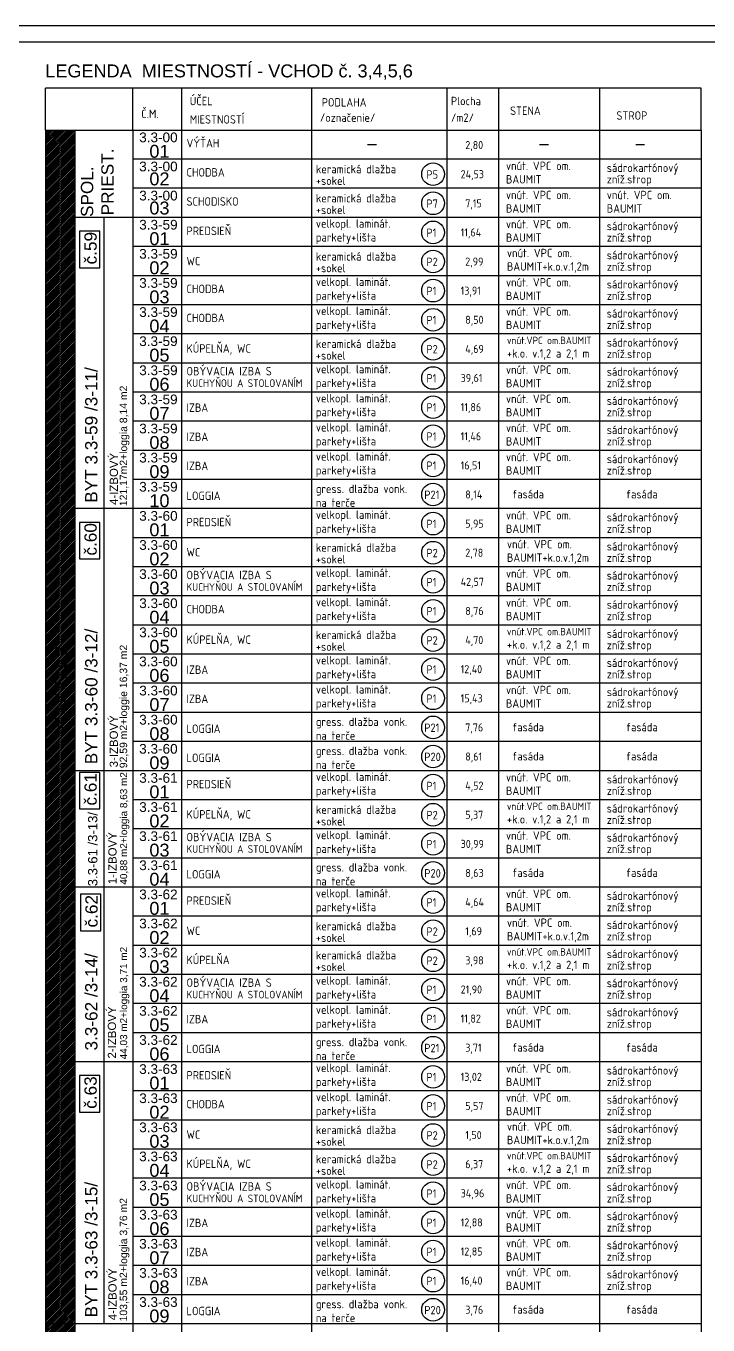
# Model space of a CAD drawing. Extents: x 4511820 to 5180432, y -1526536 to -944957.
# Drawn here: x 5159278 to 5169823, y -1126341 to -1106265 of the extents above; entities that cross this region are included whole.
import ezdxf

# ---------------------------------------------------------------- set-up
doc = ezdxf.new("R2010")
doc.units = 0
doc.header["$MEASUREMENT"] = 0
for name, color, linetype in [('MÚRY', 1, 'CONTINUOUS'), ('TENKÁ', 7, 'CONTINUOUS'), ('ŠRAFY', 82, 'CONTINUOUS')]:
    doc.layers.add(name, color=color, linetype=linetype)
doc.styles.add('ARIAL', font='arial.ttf')
doc.styles.add('Style-Arial', font='arial.ttf')
doc.styles.add('STYLE1', font='isocp.shx')
pattern_1 = [(45, (0, -3076.943), (-13.25825215, 13.25825215), [])]

msp = doc.modelspace()

# ---------------------------------------------------------------- hatches: boundary and pattern name
at = {"layer": 'ŠRAFY'}
h = msp.add_hatch(dxfattribs=at)
h.set_pattern_fill('ANSI31', color=41, scale=150)
h.set_pattern_definition(pattern_1)
h.paths.add_polyline_path([(5160032, -1126323.668), (5160032, -1107873.668), (5159582, -1107873.668), (5159582, -1126323.668)])
h.paths.add_polyline_path([(5159676.769, -1117274.223), (5159676.769, -1115806.064), (5159968.509, -1115806.064), (5159968.509, -1117274.223)], flags=24)
h = msp.add_hatch(dxfattribs=at)
h.set_pattern_fill('ANSI31', color=11, scale=150)
h.set_pattern_definition(pattern_1)
h.paths.add_polyline_path([(5160032, -1130373.668), (5160032, -1126323.668), (5159582, -1126323.668), (5159582, -1130373.668)])
h.paths.add_polyline_path([(5159676.769, -1129265.723), (5159676.769, -1127798.342), (5159968.379, -1127798.342), (5159968.379, -1129265.723)], flags=24)

# ---------------------------------------------------------------- linework, layer by layer
at = {"layer": 'MÚRY', "ltscale": 0.25}
for p, q in [((5169714.714, -1107223.668), (5159582, -1107223.668)), ((5159582, -1107873.668), (5159582, -1107223.668)), ((5160932, -1107873.668), (5160932, -1107223.668)), ((5169714.714, -1107873.668), (5169714.714, -1107223.668)), ((5159582, -1107873.668), (5169714.714, -1107873.668)), ((5169714.714, -1109223.668), (5160032, -1109223.668)), ((5169714.714, -1113723.668), (5160032, -1113723.668)), ((5169714.714, -1117773.668), (5160032, -1117773.668)), ((5169714.714, -1119573.668), (5160032, -1119573.668)), ((5169714.714, -1122273.668), (5160032, -1122273.668)), ((5169714.714, -1126323.668), (5159582, -1126323.668))]:
    msp.add_line(p, q, dxfattribs=at)
at = {"layer": 'TENKÁ', "color": 7}
for p, q in [((5180432, -1106264.537), (5091141, -1106264.537)), ((5180182, -1106514.537), (5091391, -1106514.537))]:
    msp.add_line(p, q, dxfattribs=at)
at = {"layer": 'TENKÁ', "linetype": 'Continuous'}
for p, q in [((5161682, -1107223.668), (5161682, -1130373.668)), ((5169714.714, -1108323.668), (5160932, -1108323.668)), ((5169714.714, -1108773.668), (5160932, -1108773.668))]:
    msp.add_line(p, q, dxfattribs=at)
at = {"layer": 'TENKÁ', "ltscale": 0.25}
for p, q in [((5163691.88, -1107223.668), (5163691.88, -1130373.668)), ((5165785.188, -1107223.668), (5165785.188, -1130373.668)), ((5166590.393, -1130373.668), (5166590.393, -1107223.668)), ((5168149.225, -1130373.668), (5168149.225, -1107223.668)), ((5159582, -1107873.668), (5159582, -1130373.668)), ((5160032, -1107873.668), (5160032, -1130373.668)), ((5160932, -1107873.668), (5160932, -1130373.668)), ((5169714.714, -1107873.668), (5169714.714, -1130373.668)), ((5160482, -1109223.668), (5160482, -1126323.668)), ((5169079.174, -1109673.668), (5160932, -1109673.668)), ((5169714.714, -1109673.668), (5160932, -1109673.668)), ((5169079.174, -1110123.668), (5160932, -1110123.668)), ((5169714.714, -1110123.668), (5160932, -1110123.668)), ((5169079.174, -1110573.668), (5160932, -1110573.668)), ((5169714.714, -1110573.668), (5160932, -1110573.668)), ((5169079.174, -1111023.668), (5160932, -1111023.668)), ((5169714.714, -1111023.668), (5160932, -1111023.668)), ((5169079.174, -1111473.668), (5160932, -1111473.668)), ((5169714.714, -1111473.668), (5160932, -1111473.668)), ((5169714.714, -1111923.668), (5160932, -1111923.668)), ((5169714.714, -1112373.668), (5160932, -1112373.668)), ((5169714.714, -1112823.668), (5160932, -1112823.668)), ((5169079.174, -1113273.668), (5160932, -1113273.668)), ((5169714.714, -1113273.668), (5160932, -1113273.668)), ((5169079.174, -1114173.668), (5160932, -1114173.668)), ((5169714.714, -1114173.668), (5160932, -1114173.668)), ((5169079.174, -1114623.668), (5160932, -1114623.668)), ((5169714.714, -1114623.668), (5160932, -1114623.668)), ((5169079.174, -1115073.668), (5160932, -1115073.668)), ((5169714.714, -1115073.668), (5160932, -1115073.668)), ((5169079.174, -1115523.668), (5160932, -1115523.668)), ((5169714.714, -1115523.668), (5160932, -1115523.668)), ((5169714.714, -1115973.668), (5160932, -1115973.668)), ((5169714.714, -1116423.668), (5160932, -1116423.668)), ((5169714.714, -1116873.668), (5160932, -1116873.668)), ((5169079.174, -1117323.668), (5160932, -1117323.668)), ((5169714.714, -1117323.668), (5160932, -1117323.668)), ((5169079.174, -1118223.668), (5160932, -1118223.668)), ((5169714.714, -1118223.668), (5160932, -1118223.668)), ((5169714.714, -1118673.668), (5160932, -1118673.668)), ((5169714.714, -1119123.668), (5160932, -1119123.668)), ((5169079.174, -1120023.668), (5160932, -1120023.668)), ((5169714.714, -1120023.668), (5160932, -1120023.668)), ((5169714.714, -1120473.668), (5160932, -1120473.668)), ((5169714.714, -1120923.668), (5160932, -1120923.668)), ((5169714.714, -1121373.668), (5160932, -1121373.668)), ((5169714.714, -1121823.668), (5160932, -1121823.668)), ((5169079.174, -1122723.668), (5160932, -1122723.668)), ((5169714.714, -1122723.668), (5160932, -1122723.668)), ((5169079.174, -1123173.668), (5160932, -1123173.668)), ((5169714.714, -1123173.668), (5160932, -1123173.668)), ((5169079.174, -1123623.668), (5160932, -1123623.668)), ((5169714.714, -1123623.668), (5160932, -1123623.668)), ((5169079.174, -1124073.668), (5160932, -1124073.668)), ((5169714.714, -1124073.668), (5160932, -1124073.668)), ((5169714.714, -1124523.668), (5160932, -1124523.668)), ((5169714.714, -1124973.668), (5160932, -1124973.668)), ((5169714.714, -1125423.668), (5160932, -1125423.668)), ((5169079.174, -1125873.668), (5160932, -1125873.668)), ((5169714.714, -1125873.668), (5160932, -1125873.668))]:
    msp.add_line(p, q, dxfattribs=at)
at = {"layer": 'TENKÁ'}
for p, q in [((5164559.714, -1108098.751), (5164697.214, -1108098.751)), ((5167218.714, -1108098.751), (5167356.214, -1108098.751)), ((5168705.714, -1108098.751), (5168843.214, -1108098.751))]:
    msp.add_line(p, q, dxfattribs=at)
for points in [[(5160421.214, -1109436.251), (5160105.214, -1109436.251), (5160105.214, -1110000.751), (5160421.214, -1110000.751)], [(5160421.214, -1113936.251), (5160105.214, -1113936.251), (5160105.214, -1114500.751), (5160421.214, -1114500.751)], [(5160421.214, -1117799.751), (5160105.214, -1117799.751), (5160105.214, -1118364.251), (5160421.214, -1118364.251)], [(5160435.714, -1119683.751), (5160119.714, -1119683.751), (5160119.714, -1120248.251), (5160435.714, -1120248.251)], [(5160421.214, -1122486.251), (5160105.214, -1122486.251), (5160105.214, -1123050.751), (5160421.214, -1123050.751)]]:
    msp.add_lwpolyline(points, close=True, dxfattribs=at)
at = {"layer": 'TENKÁ', "ltscale": 0.25}
for centre in [(5165571.714, -1108554.943), (5165571.714, -1109004.943), (5165571.714, -1109454.943), (5165571.714, -1109904.943), (5165571.714, -1110354.943), (5165571.714, -1110804.943), (5165571.714, -1111254.943), (5165571.714, -1111704.943), (5165571.714, -1112154.943), (5165571.714, -1112604.943), (5165571.714, -1113054.943), (5165571.714, -1113504.943), (5165571.714, -1113954.943), (5165571.714, -1114404.943), (5165571.714, -1114854.943), (5165571.714, -1115304.943), (5165571.714, -1115754.943), (5165571.714, -1116204.943), (5165571.714, -1116654.943), (5165571.714, -1117104.943), (5165571.714, -1117554.943), (5165571.714, -1118004.943), (5165571.714, -1118454.943), (5165571.714, -1118904.943), (5165571.714, -1119354.943), (5165571.714, -1119804.943), (5165571.714, -1120254.943), (5165571.714, -1120704.943), (5165571.714, -1121154.943), (5165571.714, -1121604.943), (5165571.714, -1122054.943), (5165571.714, -1122504.943), (5165571.714, -1122954.943), (5165571.714, -1123404.943), (5165571.714, -1123854.943), (5165571.714, -1124304.943), (5165571.714, -1124754.943), (5165571.714, -1125204.943), (5165571.714, -1125654.943), (5165571.714, -1126104.943)]:
    msp.add_circle(centre, 175, dxfattribs=at)

# ---------------------------------------------------------------- texts
at = {"layer": 'MÚRY', "color": 0, "ltscale": 0.25, "style": 'Style-Arial'}
msp.add_text('LEGENDA  MIESTNOSTÍ - VCHOD č. 3,4,5,6', height=200, dxfattribs=at).set_placement((5159577.203, -1107058.946))
at = {"layer": 'TENKÁ', "linetype": 'Continuous', "style": 'STYLE1'}
for s, height, p in [('ÚČEL ', 130, (5161811.135, -1107489.888)), ('PODLAHA', 130, (5163850.452, -1107509.906)), ('Plocha', 130, (5165848.09, -1107489.054)), ('Č.M.', 130, (5161061.135, -1107687.45)), ('MIESTNOSTÍ', 130, (5161811.135, -1107773.347)), ('/označenie/', 130, (5163820.958, -1107746.268)), ('/m2/', 130, (5165848.09, -1107746.268)), ('STENA', 130, (5166763.395, -1107639.199)), ('STROP', 130, (5168407.338, -1107713.313)), ('VÝŤAH', 130, (5161760.377, -1108141.865)), ('keramická dlažba', 130, (5163760.45, -1108541.075)), ('CHODBA', 130, (5161760.377, -1108591.865)), ('+sokel', 130, (5163760.45, -1108721.557)), ('SCHODISKO', 130, (5161760.377, -1109041.865)), ('keramická dlažba', 130, (5163760.45, -1108991.075)), ('+sokel', 130, (5163760.45, -1109171.557)), ('PREDSIEŇ', 130, (5161760.377, -1109496.542)), ('WC', 130, (5161760.377, -1109962.822)), ('CHODBA', 130, (5161760.377, -1110391.865)), ('CHODBA', 130, (5161760.377, -1110841.865)), ('KÚPELŇA, WC', 130, (5161760.377, -1111313.892)), ('OBÝVACIA IZBA S ', 130, (5161760.377, -1111664.62)), ('KUCHYŇOU A STOLOVANÍM', 118, (5161760.377, -1111843.62)), ('IZBA', 130, (5161760.377, -1112228.256)), ('IZBA', 130, (5161760.377, -1112678.256)), ('IZBA', 130, (5161760.377, -1113128.256)), ('LOGGIA', 130, (5161760.377, -1113589.62)), ('PREDSIEŇ', 130, (5161760.377, -1113996.542)), ('WC', 130, (5161760.377, -1114462.822)), ('OBÝVACIA IZBA S ', 130, (5161760.377, -1114814.62)), ('KUCHYŇOU A STOLOVANÍM', 118, (5161760.377, -1114993.62)), ('CHODBA', 130, (5161760.377, -1115341.865)), ('KÚPELŇA, WC', 130, (5161760.377, -1115813.892)), ('IZBA', 130, (5161760.377, -1116278.256)), ('IZBA', 130, (5161760.377, -1116728.256)), ('LOGGIA', 130, (5161760.377, -1117189.62)), ('LOGGIA', 130, (5161760.377, -1117639.62)), ('PREDSIEŇ', 130, (5161760.377, -1118046.542)), ('KÚPELŇA, WC', 130, (5161760.377, -1118513.892)), ('OBÝVACIA IZBA S ', 130, (5161760.377, -1118864.62)), ('KUCHYŇOU A STOLOVANÍM', 118, (5161760.377, -1119043.62)), ('LOGGIA', 130, (5161760.377, -1119439.62)), ('PREDSIEŇ', 130, (5161760.377, -1119846.542)), ('WC', 130, (5161760.377, -1120312.822)), ('KÚPELŇA', 130, (5161760.377, -1120763.892)), ('OBÝVACIA IZBA S ', 130, (5161760.377, -1121114.62)), ('KUCHYŇOU A STOLOVANÍM', 118, (5161760.377, -1121293.62)), ('IZBA', 130, (5161760.377, -1121678.256)), ('LOGGIA', 130, (5161760.377, -1122139.62)), ('PREDSIEŇ', 130, (5161760.377, -1122546.542)), ('CHODBA', 130, (5161760.377, -1122991.865)), ('WC', 130, (5161760.377, -1123462.822)), ('KÚPELŇA, WC', 130, (5161760.377, -1123913.892)), ('KUCHYŇOU A STOLOVANÍM', 118, (5161760.377, -1124443.62)), ('OBÝVACIA IZBA S ', 130, (5161760.377, -1124264.62)), ('IZBA', 130, (5161760.377, -1124828.256)), ('IZBA', 130, (5161760.377, -1125278.256)), ('IZBA', 130, (5161760.377, -1125728.256)), ('LOGGIA', 130, (5161760.377, -1126189.62))]:
    msp.add_text(s, height=height, dxfattribs=at).set_placement(p)
at = {"layer": 'TENKÁ', "lineweight": 40, "ltscale": 0.25, "style": 'ARIAL'}
for s, height, p in [('3.3-00', 150, (5161028.769, -1108060.938)), ('01', 200, (5161186.311, -1108301.438)), ('3.3-00', 150, (5161028.769, -1108510.938)), ('02', 200, (5161186.311, -1108727.938)), ('3.3-00', 150, (5161028.769, -1108960.938)), ('03', 200, (5161186.311, -1109177.938)), ('3.3-59', 150, (5161028.769, -1109410.938)), ('01', 200, (5161186.311, -1109651.438)), ('3.3-59', 150, (5161028.769, -1109860.938)), ('02', 200, (5161186.311, -1110101.438)), ('3.3-59', 150, (5161028.769, -1110310.938)), ('03', 200, (5161186.311, -1110551.438)), ('3.3-59', 150, (5161028.769, -1110760.938)), ('04', 200, (5161186.311, -1111001.438)), ('3.3-59', 150, (5161028.769, -1111210.938)), ('05', 200, (5161186.311, -1111451.438)), ('3.3-59', 150, (5161028.769, -1111660.938)), ('06', 200, (5161186.311, -1111901.438)), ('3.3-59', 150, (5161028.769, -1112110.938)), ('07', 200, (5161186.311, -1112351.438)), ('3.3-59', 150, (5161028.769, -1112560.938)), ('08', 200, (5161186.311, -1112801.438)), ('3.3-59', 150, (5161028.769, -1113010.938)), ('09', 200, (5161186.311, -1113251.438)), ('3.3-59', 150, (5161028.769, -1113460.938)), ('10', 200, (5161186.311, -1113701.438)), ('3.3-60', 150, (5161028.769, -1113910.938)), ('01', 200, (5161186.311, -1114151.438)), ('3.3-60', 150, (5161028.769, -1114360.938)), ('02', 200, (5161186.311, -1114601.438)), ('3.3-60', 150, (5161028.769, -1114810.938)), ('03', 200, (5161186.311, -1115051.438)), ('3.3-60', 150, (5161028.769, -1115260.938)), ('04', 200, (5161186.311, -1115501.438)), ('3.3-60', 150, (5161028.769, -1115710.938)), ('05', 200, (5161186.311, -1115951.438)), ('3.3-60', 150, (5161028.769, -1116160.938)), ('06', 200, (5161186.311, -1116401.438)), ('3.3-60', 150, (5161028.769, -1116610.938)), ('07', 200, (5161186.311, -1116851.438)), ('3.3-60', 150, (5161028.769, -1117060.938)), ('08', 200, (5161186.311, -1117301.438)), ('3.3-60', 150, (5161028.769, -1117510.938)), ('09', 200, (5161186.311, -1117751.438)), ('3.3-61', 150, (5161028.769, -1117960.938)), ('01', 200, (5161186.311, -1118201.438)), ('3.3-61', 150, (5161028.769, -1118410.938)), ('02', 200, (5161186.311, -1118651.438)), ('3.3-61', 150, (5161028.769, -1118860.938)), ('03', 200, (5161186.311, -1119101.438)), ('3.3-61', 150, (5161028.769, -1119310.938)), ('04', 200, (5161186.311, -1119551.438)), ('3.3-62', 150, (5161028.769, -1119760.938)), ('01', 200, (5161186.311, -1120001.438)), ('3.3-62', 150, (5161028.769, -1120210.938)), ('02', 200, (5161186.311, -1120451.438)), ('3.3-62', 150, (5161028.769, -1120660.938)), ('03', 200, (5161186.311, -1120901.438)), ('3.3-62', 150, (5161028.769, -1121110.938)), ('04', 200, (5161186.311, -1121351.438)), ('3.3-62', 150, (5161028.769, -1121560.938)), ('05', 200, (5161186.311, -1121801.438)), ('3.3-62', 150, (5161028.769, -1122010.938)), ('06', 200, (5161186.311, -1122251.438)), ('3.3-63', 150, (5161028.769, -1122460.938)), ('01', 200, (5161186.311, -1122701.438)), ('3.3-63', 150, (5161028.769, -1122910.938)), ('02', 200, (5161186.311, -1123151.438)), ('3.3-63', 150, (5161028.769, -1123360.938)), ('03', 200, (5161186.311, -1123601.438)), ('3.3-63', 150, (5161028.769, -1123810.938)), ('04', 200, (5161186.311, -1124051.438)), ('3.3-63', 150, (5161028.769, -1124260.938)), ('05', 200, (5161186.311, -1124501.438)), ('3.3-63', 150, (5161028.769, -1124710.938)), ('06', 200, (5161186.311, -1124951.438)), ('3.3-63', 150, (5161028.769, -1125160.938)), ('07', 200, (5161186.311, -1125401.438)), ('3.3-63', 150, (5161028.769, -1125610.938)), ('08', 200, (5161186.311, -1125851.438)), ('3.3-63', 150, (5161028.769, -1126060.938)), ('09', 200, (5161186.311, -1126301.438))]:
    msp.add_text(s, height=height, dxfattribs=at).set_placement(p)
at = {"layer": 'TENKÁ', "ltscale": 0.25, "style": 'Style-Arial'}
for s, height, p in [('PRIEST.', 190, (5160633.323, -1109190.742)), ('SPOL.', 190, (5160317.375, -1109215.958)), ('č.59', 190, (5160371.32, -1109949.277)), ('BYT 3.3-59 /3-11/', 190, (5160382.353, -1113632.543)), ('121,17m2+loggia 8,14 m2', 115, (5160842.43, -1113685.097)), ('4-IZBOVÝ ', 126.36, (5160699.43, -1113667.097)), ('č.60', 190, (5160371.32, -1114449.277)), ('BYT 3.3-60 /3-12/', 190, (5160382.353, -1117674.043)), ('VCHOD č.3', 190, (5159917.639, -1117227.889)), ('92,59 m2+loggie 16,37 m2', 115, (5160842.43, -1117735.097)), ('3-IZBOVÝ ', 126.36, (5160698.43, -1117722.097)), ('č.61', 190, (5160371.32, -1118312.777)), ('40,88 m2+loggia 8,63 m2', 110, (5160842.43, -1119535.097)), ('3.3-61 /3-13/', 145, (5160382.353, -1119560.543)), ('1-IZBOVÝ ', 126.36, (5160677.93, -1119529.097)), ('č.62', 190, (5160385.82, -1120196.777)), ('3.3-62 /3-14/', 190, (5160382.353, -1122099.043)), ('44,03 m2+loggia 3,71 m2', 110, (5160842.43, -1122235.097)), ('2-IZBOVÝ ', 126.36, (5160670.144, -1122222.036)), ('č.63', 190, (5160371.32, -1122999.277)), ('BYT 3.3-63 /3-15/', 190, (5160382.353, -1126224.043)), ('103,55 m2+loggia 3,76 m2', 115, (5160842.43, -1126285.097)), ('4-IZBOVÝ ', 126.36, (5160678.43, -1126267.097))]:
    msp.add_text(s, height=height, rotation=90, dxfattribs=at).set_placement(p)
at = {"layer": 'TENKÁ', "ltscale": 0.25, "style": 'STYLE1'}
for s, height, p in [(' 2,80', 125, (5165998.607, -1108167.952)), ('vnút. VPC om.', 130, (5166699.107, -1108491.452)), ('sádrokartónový', 130, (5168257.939, -1108521.331)), ('P5', 130, (5165468.95, -1108625.199)), ('24,53', 125, (5165998.607, -1108617.952)), ('24,53', 125, (5165998.607, -1108617.952)), ('BAUMIT', 130, (5166699.107, -1108699.561)), ('zníž.strop', 130, (5168257.939, -1108698.04)), ('vnút. VPC om.', 130, (5166699.107, -1108941.452)), ('vnút. VPC om.', 130, (5168257.939, -1108941.452)), ('P7', 130, (5165468.95, -1109075.199)), (' 7,15', 125, (5165998.607, -1109067.952)), (' 7,15', 125, (5165998.607, -1109067.952)), ('BAUMIT', 130, (5166699.107, -1109149.561)), ('BAUMIT', 130, (5168257.939, -1109149.561)), ('velkopl. laminát.', 130, (5163760.45, -1109382.543)), ('P1', 130, (5165468.95, -1109525.199)), ('11,64', 125, (5165998.607, -1109517.952)), ('vnút. VPC om.', 130, (5166699.107, -1109391.452)), ('sádrokartónový', 130, (5168257.939, -1109421.331)), ('parkety+lišta', 130, (5163760.45, -1109596.199)), ('BAUMIT', 130, (5166699.107, -1109599.561)), ('zníž.strop', 130, (5168257.939, -1109598.04)), ('keramická dlažba', 130, (5163760.45, -1109891.075)), ('vnút. VPC om.', 130, (5166714.141, -1109838.389)), ('sádrokartónový', 130, (5168257.939, -1109871.331)), ('+sokel', 130, (5163760.45, -1110071.557)), ('P2', 130, (5165468.95, -1109975.199)), (' 2,99', 125, (5165998.607, -1109967.952)), ('BAUMIT+k.o.v.1,2m', 130, (5166714.141, -1110046.498)), ('zníž.strop', 130, (5168257.939, -1110048.04)), ('velkopl. laminát.', 130, (5163760.45, -1110282.543)), ('vnút. VPC om.', 130, (5166699.107, -1110291.452)), ('sádrokartónový', 130, (5168257.939, -1110321.331)), ('parkety+lišta', 130, (5163760.45, -1110496.199)), ('P1', 130, (5165468.95, -1110425.199)), ('13,91', 125, (5165998.607, -1110417.952)), ('BAUMIT', 130, (5166699.107, -1110499.561)), ('zníž.strop', 130, (5168257.939, -1110498.04)), ('velkopl. laminát.', 130, (5163760.45, -1110732.543)), ('vnút. VPC om.', 130, (5166699.107, -1110741.452)), ('sádrokartónový', 130, (5168257.939, -1110771.331)), ('parkety+lišta', 130, (5163760.45, -1110946.199)), ('P1', 130, (5165468.95, -1110875.199)), (' 8,50', 125, (5165998.607, -1110867.952)), ('BAUMIT', 130, (5166699.107, -1110949.561)), ('zníž.strop', 130, (5168257.939, -1110948.04)), ('keramická dlažba', 130, (5163760.45, -1111241.075)), ('P2', 130, (5165468.95, -1111325.199)), (' 4,69', 125, (5165998.607, -1111317.952)), ('vnút.VPC om.BAUMIT', 115, (5166714.141, -1111182.082)), ('sádrokartónový', 130, (5168257.939, -1111221.331)), ('+sokel', 130, (5163760.45, -1111421.557)), ('+k.o. v.1,2 a 2,1 m', 130, (5166714.141, -1111390.19)), ('zníž.strop', 130, (5168257.939, -1111398.04)), ('velkopl. laminát.', 130, (5163760.45, -1111632.543)), ('39,61', 125, (5165998.607, -1111767.952)), ('vnút. VPC om.', 130, (5166699.107, -1111641.452)), ('sádrokartónový', 130, (5168257.939, -1111671.331)), ('parkety+lišta', 130, (5163760.45, -1111846.199)), ('P1', 130, (5165468.95, -1111775.199)), ('BAUMIT', 130, (5166699.107, -1111849.561)), ('zníž.strop', 130, (5168257.939, -1111848.04)), ('velkopl. laminát.', 130, (5163760.45, -1112082.543)), ('vnút. VPC om.', 130, (5166699.107, -1112091.452)), ('sádrokartónový', 130, (5168257.939, -1112121.331)), ('parkety+lišta', 130, (5163760.45, -1112296.199)), ('P1', 130, (5165468.95, -1112225.199)), ('11,86', 125, (5165998.607, -1112217.952)), ('BAUMIT', 130, (5166699.107, -1112299.561)), ('zníž.strop', 130, (5168257.939, -1112298.04)), ('velkopl. laminát.', 130, (5163760.45, -1112532.543)), ('vnút. VPC om.', 130, (5166699.107, -1112541.452)), ('sádrokartónový', 130, (5168257.939, -1112571.331)), ('parkety+lišta', 130, (5163760.45, -1112746.199)), ('P1', 130, (5165468.95, -1112675.199)), ('11,46', 125, (5165998.607, -1112667.952)), ('BAUMIT', 130, (5166699.107, -1112749.561)), ('zníž.strop', 130, (5168257.939, -1112748.04)), ('velkopl. laminát.', 130, (5163760.45, -1112982.543)), ('P1', 130, (5165468.95, -1113125.199)), ('16,51', 125, (5165998.607, -1113117.952)), ('vnút. VPC om.', 130, (5166699.107, -1112991.452)), ('sádrokartónový', 130, (5168257.939, -1113021.331)), ('parkety+lišta', 130, (5163760.45, -1113196.199)), ('BAUMIT', 130, (5166699.107, -1113199.561)), ('zníž.strop', 130, (5168257.939, -1113198.04)), ('gress. dlažba vonk.', 130, (5163760.45, -1113482.543)), ('P21', 130, (5165435.95, -1113575.199)), (' 8,14', 125, (5165998.607, -1113567.952)), ('fasáda', 130, (5166799.107, -1113565.717)), ('fasáda', 130, (5168557.939, -1113565.717)), ('na terče', 130, (5163760.45, -1113696.199)), ('velkopl. laminát.', 130, (5163760.45, -1113882.543)), ('vnút. VPC om.', 130, (5166699.107, -1113891.452)), ('sádrokartónový', 130, (5168257.939, -1113921.331)), ('parkety+lišta', 130, (5163760.45, -1114096.199)), ('P1', 130, (5165468.95, -1114025.199)), (' 5,95', 125, (5165998.607, -1114017.952)), ('BAUMIT', 130, (5166699.107, -1114099.561)), ('zníž.strop', 130, (5168257.939, -1114098.04)), ('vnút. VPC om.', 130, (5166714.141, -1114338.389)), ('sádrokartónový', 130, (5168257.939, -1114371.331)), ('+sokel', 130, (5163760.45, -1114571.557)), ('keramická dlažba', 130, (5163760.45, -1114391.075)), ('P2', 130, (5165468.95, -1114475.199)), (' 2,78', 125, (5165998.607, -1114467.952)), ('BAUMIT+k.o.v.1,2m', 130, (5166714.141, -1114546.498)), ('zníž.strop', 130, (5168257.939, -1114548.04)), ('velkopl. laminát.', 130, (5163760.45, -1114782.543)), ('P1', 130, (5165468.95, -1114925.199)), ('42,57', 125, (5165998.607, -1114917.952)), ('vnút. VPC om.', 130, (5166699.107, -1114791.452)), ('sádrokartónový', 130, (5168257.939, -1114821.331)), ('parkety+lišta', 130, (5163760.45, -1114996.199)), ('BAUMIT', 130, (5166699.107, -1114999.561)), ('zníž.strop', 130, (5168257.939, -1114998.04)), ('velkopl. laminát.', 130, (5163760.45, -1115232.543)), ('P1', 130, (5165468.95, -1115375.199)), (' 8,76', 125, (5165998.607, -1115367.952)), ('vnút. VPC om.', 130, (5166699.107, -1115241.452)), ('sádrokartónový', 130, (5168257.939, -1115271.331)), ('parkety+lišta', 130, (5163760.45, -1115446.199)), ('BAUMIT', 130, (5166699.107, -1115449.561)), ('zníž.strop', 130, (5168257.939, -1115448.04)), ('keramická dlažba', 130, (5163760.45, -1115741.075)), ('vnút.VPC om.BAUMIT', 115, (5166714.141, -1115682.082)), ('sádrokartónový', 130, (5168257.939, -1115721.331)), ('+sokel', 130, (5163760.45, -1115921.557)), ('P2', 130, (5165468.95, -1115825.199)), (' 4,70', 125, (5165998.607, -1115817.952)), ('+k.o. v.1,2 a 2,1 m', 130, (5166714.141, -1115890.19)), ('zníž.strop', 130, (5168257.939, -1115898.04)), ('velkopl. laminát.', 130, (5163760.45, -1116132.543)), ('vnút. VPC om.', 130, (5166699.107, -1116141.452)), ('sádrokartónový', 130, (5168257.939, -1116171.331)), ('parkety+lišta', 130, (5163760.45, -1116346.199)), ('P1', 130, (5165468.95, -1116275.199)), ('12,40', 125, (5165998.607, -1116267.952)), ('BAUMIT', 130, (5166699.107, -1116349.561)), ('zníž.strop', 130, (5168257.939, -1116348.04)), ('velkopl. laminát.', 130, (5163760.45, -1116582.543)), ('vnút. VPC om.', 130, (5166699.107, -1116591.452)), ('P1', 130, (5165468.95, -1116725.199)), ('15,43', 125, (5165998.607, -1116717.952)), ('sádrokartónový', 130, (5168257.939, -1116621.331)), ('parkety+lišta', 130, (5163760.45, -1116796.199)), ('BAUMIT', 130, (5166699.107, -1116799.561)), ('zníž.strop', 130, (5168257.939, -1116798.04)), ('gress. dlažba vonk.', 130, (5163760.45, -1117082.543)), ('P21', 130, (5165435.95, -1117175.199)), (' 7,76', 125, (5165998.607, -1117167.952)), ('fasáda', 130, (5166799.107, -1117165.717)), ('fasáda', 130, (5168557.939, -1117165.717)), ('na terče', 130, (5163760.45, -1117296.199)), ('gress. dlažba vonk.', 130, (5163760.45, -1117532.543)), ('na terče', 130, (5163760.45, -1117746.199)), ('P20', 130, (5165435.95, -1117625.199)), (' 8,61', 125, (5165998.607, -1117617.952)), ('fasáda', 130, (5166799.107, -1117615.717)), ('fasáda', 130, (5168557.939, -1117615.717)), ('velkopl. laminát.', 130, (5163760.45, -1117932.543)), ('vnút. VPC om.', 130, (5166699.107, -1117941.452)), ('sádrokartónový', 130, (5168257.939, -1117971.331)), ('parkety+lišta', 130, (5163760.45, -1118146.199)), ('P1', 130, (5165468.95, -1118075.199)), (' 4,52', 125, (5165998.607, -1118067.952)), ('BAUMIT', 130, (5166699.107, -1118149.561)), ('zníž.strop', 130, (5168257.939, -1118148.04)), ('vnút.VPC om.BAUMIT', 115, (5166714.141, -1118382.082)), ('keramická dlažba', 130, (5163760.45, -1118441.075)), ('P2', 130, (5165468.95, -1118525.199)), (' 5,37', 125, (5165998.607, -1118517.952)), ('+k.o. v.1,2 a 2,1 m', 130, (5166714.141, -1118590.19)), ('sádrokartónový', 130, (5168257.939, -1118421.331)), ('zníž.strop', 130, (5168257.939, -1118598.04)), ('+sokel', 130, (5163760.45, -1118621.557)), ('velkopl. laminát.', 130, (5163760.45, -1118832.543)), ('P1', 130, (5165468.95, -1118975.199)), ('30,99', 125, (5165998.607, -1118967.952)), ('vnút. VPC om.', 130, (5166699.107, -1118841.452)), ('sádrokartónový', 130, (5168257.939, -1118871.331)), ('parkety+lišta', 130, (5163760.45, -1119046.199)), ('BAUMIT', 130, (5166699.107, -1119049.561)), ('zníž.strop', 130, (5168257.939, -1119048.04)), ('gress. dlažba vonk.', 130, (5163760.45, -1119332.543)), ('na terče', 130, (5163760.45, -1119546.199)), ('P20', 130, (5165435.95, -1119425.199)), (' 8,63', 125, (5165998.607, -1119417.952)), ('fasáda', 130, (5166799.107, -1119415.717)), ('fasáda', 130, (5168557.939, -1119415.717)), ('velkopl. laminát.', 130, (5163760.45, -1119732.543)), ('vnút. VPC om.', 130, (5166699.107, -1119741.452)), ('sádrokartónový', 130, (5168257.939, -1119771.331)), ('parkety+lišta', 130, (5163760.45, -1119946.199)), ('P1', 130, (5165468.95, -1119875.199)), (' 4,64', 125, (5165998.607, -1119867.952)), ('BAUMIT', 130, (5166699.107, -1119949.561)), ('zníž.strop', 130, (5168257.939, -1119948.04)), ('vnút. VPC om.', 130, (5166714.141, -1120188.389)), ('keramická dlažba', 130, (5163760.45, -1120241.075)), ('P2', 130, (5165468.95, -1120325.199)), (' 1,69', 125, (5165998.607, -1120317.952)), ('BAUMIT+k.o.v.1,2m', 130, (5166714.141, -1120396.498)), ('sádrokartónový', 130, (5168257.939, -1120221.331)), ('zníž.strop', 130, (5168257.939, -1120398.04)), ('+sokel', 130, (5163760.45, -1120421.557)), ('keramická dlažba', 130, (5163760.45, -1120691.075)), ('P2', 130, (5165468.95, -1120775.199)), (' 3,98', 125, (5165998.607, -1120767.952)), ('vnút.VPC om.BAUMIT', 115, (5166714.141, -1120632.082)), ('sádrokartónový', 130, (5168257.939, -1120671.331)), ('+sokel', 130, (5163760.45, -1120871.557)), ('+k.o. v.1,2 a 2,1 m', 130, (5166714.141, -1120840.19)), ('zníž.strop', 130, (5168257.939, -1120848.04)), ('velkopl. laminát.', 130, (5163760.45, -1121082.543)), ('vnút. VPC om.', 130, (5166699.107, -1121091.452)), ('sádrokartónový', 130, (5168257.939, -1121121.331)), ('parkety+lišta', 130, (5163760.45, -1121296.199)), ('P1', 130, (5165468.95, -1121225.199)), ('21,90', 125, (5165998.607, -1121217.952)), ('BAUMIT', 130, (5166699.107, -1121299.561)), ('zníž.strop', 130, (5168257.939, -1121298.04)), ('velkopl. laminát.', 130, (5163760.45, -1121532.543)), ('vnút. VPC om.', 130, (5166699.107, -1121541.452)), ('sádrokartónový', 130, (5168257.939, -1121571.331)), ('parkety+lišta', 130, (5163760.45, -1121746.199)), ('P1', 130, (5165468.95, -1121675.199)), ('11,82', 125, (5165998.607, -1121667.952)), ('BAUMIT', 130, (5166699.107, -1121749.561)), ('zníž.strop', 130, (5168257.939, -1121748.04)), ('gress. dlažba vonk.', 130, (5163760.45, -1122032.543)), ('P21', 130, (5165435.95, -1122125.199)), (' 3,71', 125, (5165998.607, -1122117.952)), ('fasáda', 130, (5166799.107, -1122115.717)), ('fasáda', 130, (5168557.939, -1122115.717)), ('na terče', 130, (5163760.45, -1122246.199)), ('velkopl. laminát.', 130, (5163760.45, -1122432.543)), ('P1', 130, (5165468.95, -1122575.199)), ('13,02', 125, (5165998.607, -1122567.952)), ('vnút. VPC om.', 130, (5166699.107, -1122441.452)), ('sádrokartónový', 130, (5168257.939, -1122471.331)), ('parkety+lišta', 130, (5163760.45, -1122646.199)), ('BAUMIT', 130, (5166699.107, -1122649.561)), ('zníž.strop', 130, (5168257.939, -1122648.04)), ('velkopl. laminát.', 130, (5163760.45, -1122882.543)), ('vnút. VPC om.', 130, (5166699.107, -1122891.452)), ('sádrokartónový', 130, (5168257.939, -1122921.331)), ('parkety+lišta', 130, (5163760.45, -1123096.199)), ('P1', 130, (5165468.95, -1123025.199)), (' 5,57', 125, (5165998.607, -1123017.952)), ('BAUMIT', 130, (5166699.107, -1123099.561)), ('zníž.strop', 130, (5168257.939, -1123098.04)), ('keramická dlažba', 130, (5163760.45, -1123391.075)), ('vnút. VPC om.', 130, (5166714.141, -1123338.389)), ('sádrokartónový', 130, (5168257.939, -1123371.331)), ('+sokel', 130, (5163760.45, -1123571.557)), ('P2', 130, (5165468.95, -1123475.199)), (' 1,50', 125, (5165998.607, -1123467.952)), ('BAUMIT+k.o.v.1,2m', 130, (5166714.141, -1123546.498)), ('zníž.strop', 130, (5168257.939, -1123548.04)), ('vnút.VPC om.BAUMIT', 115, (5166714.141, -1123782.082)), ('sádrokartónový', 130, (5168257.939, -1123821.331)), ('keramická dlažba', 130, (5163760.45, -1123841.075)), ('P2', 130, (5165468.95, -1123925.199)), (' 6,37', 125, (5165998.607, -1123917.952)), ('+k.o. v.1,2 a 2,1 m', 130, (5166714.141, -1123990.19)), ('zníž.strop', 130, (5168257.939, -1123998.04)), ('+sokel', 130, (5163760.45, -1124021.557)), ('velkopl. laminát.', 130, (5163760.45, -1124232.543)), ('P1', 130, (5165468.95, -1124375.199)), ('34,96', 125, (5165998.607, -1124367.952)), ('vnút. VPC om.', 130, (5166699.107, -1124241.452)), ('sádrokartónový', 130, (5168257.939, -1124271.331)), ('parkety+lišta', 130, (5163760.45, -1124446.199)), ('BAUMIT', 130, (5166699.107, -1124449.561)), ('zníž.strop', 130, (5168257.939, -1124448.04)), ('velkopl. laminát.', 130, (5163760.45, -1124682.543)), ('12,88', 125, (5165998.607, -1124817.952)), ('vnút. VPC om.', 130, (5166699.107, -1124691.452)), ('sádrokartónový', 130, (5168257.939, -1124721.331)), ('parkety+lišta', 130, (5163760.45, -1124896.199)), ('P1', 130, (5165468.95, -1124825.199)), ('BAUMIT', 130, (5166699.107, -1124899.561)), ('zníž.strop', 130, (5168257.939, -1124898.04)), ('velkopl. laminát.', 130, (5163760.45, -1125132.543)), ('vnút. VPC om.', 130, (5166699.107, -1125141.452)), ('sádrokartónový', 130, (5168257.939, -1125171.331)), ('parkety+lišta', 130, (5163760.45, -1125346.199)), ('P1', 130, (5165468.95, -1125275.199)), ('12,85', 125, (5165998.607, -1125267.952)), ('BAUMIT', 130, (5166699.107, -1125349.561)), ('zníž.strop', 130, (5168257.939, -1125348.04)), ('velkopl. laminát.', 130, (5163760.45, -1125582.543)), ('vnút. VPC om.', 130, (5166699.107, -1125591.452)), ('sádrokartónový', 130, (5168257.939, -1125621.331)), ('parkety+lišta', 130, (5163760.45, -1125796.199)), ('P1', 130, (5165468.95, -1125725.199)), ('16,40', 125, (5165998.607, -1125717.952)), ('BAUMIT', 130, (5166699.107, -1125799.561)), ('zníž.strop', 130, (5168257.939, -1125798.04)), ('gress. dlažba vonk.', 130, (5163760.45, -1126082.543)), ('P20', 130, (5165435.95, -1126175.199)), (' 3,76', 125, (5165998.607, -1126167.952)), ('fasáda', 130, (5166799.107, -1126165.717)), ('fasáda', 130, (5168557.939, -1126165.717)), ('na terče', 130, (5163760.45, -1126296.199))]:
    msp.add_text(s, height=height, dxfattribs=at).set_placement(p)

doc.saveas('drawing.dxf')
